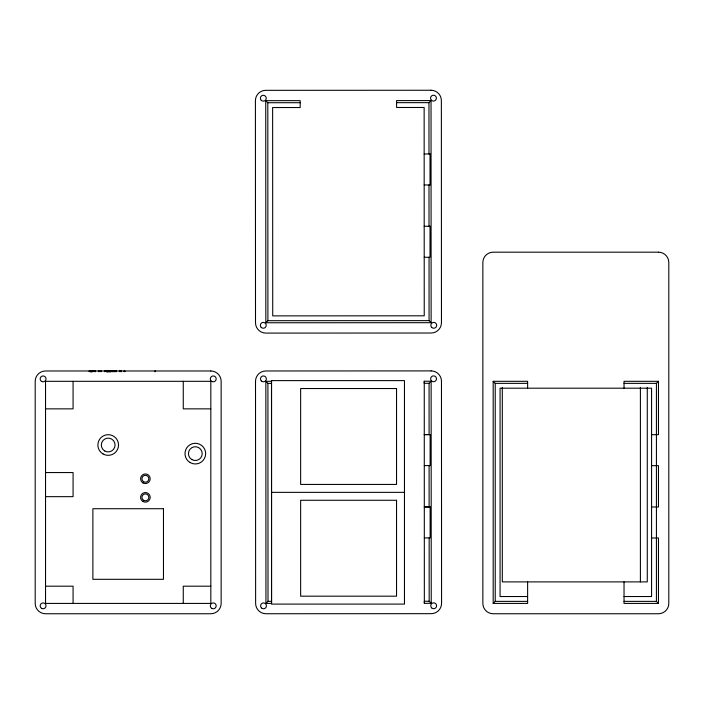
<?xml version="1.0" encoding="UTF-8"?>
<svg xmlns="http://www.w3.org/2000/svg" width="704" height="704" viewBox="0 0 704 704"><rect width="100%" height="100%" fill="white"/><g stroke="black" fill="none" stroke-linecap="round" stroke-linejoin="round"><path stroke-width="1.06" d="M424.257 381.242L424.248 383.302L429.07 383.302L431.138 381.234L431.235 603.337L424.345 603.337L424.257 381.242L431.138 381.234M271.498 381.304L271.55 603.407L265.945 603.407L265.848 381.304L271.498 381.304L271.55 380.609L404.466 380.609L404.466 604.094L271.55 604.094L271.55 380.609M424.178 184.958L430.021 184.958L430.021 153.965L428.991 153.965L428.965 102.652L431.033 100.584L396.598 100.602L396.598 107.492L424.142 107.474L424.239 315.806L272.73 315.876L272.633 107.545L300.177 107.536L300.177 100.646L265.742 100.663L265.839 322.766L431.13 322.687L431.033 100.584M265.839 322.766L267.907 320.698L267.81 102.722L265.742 100.663M265.945 603.407L268.013 601.339L267.916 383.372L265.848 381.304M624.034 581.891L624.034 603.416L658.469 603.416L656.427 601.374L656.427 383.354L658.469 381.313L624.034 381.313L624.034 388.194M527.622 581.891L527.622 603.416L493.178 603.416L495.229 601.374L495.229 383.354L493.178 381.313L527.622 381.313L527.622 388.194M267.81 102.722L300.177 102.714M396.598 102.67L428.965 102.652M424.169 153.965L430.021 153.965M424.195 226.274L430.021 226.274L430.021 257.268L424.213 257.268M267.907 320.698L429.062 320.628L431.13 322.687M267.916 383.372L271.498 383.363M495.229 383.354L527.622 383.354M624.034 383.354L656.427 383.354M45.531 408.857L73.075 408.857L73.075 381.313M210.822 408.857L183.269 408.857L183.269 381.313M430.126 434.606L424.274 434.606L430.126 434.606L430.126 465.599L424.292 465.599M651.578 434.685L658.469 434.685L658.469 381.313M651.578 465.67L658.469 465.67L658.469 506.994L651.578 506.994M45.531 472.56L73.075 472.56L73.075 496.663L45.531 496.663M271.55 492.351L404.466 492.351M430.126 506.924L424.31 506.924L430.126 506.924L430.126 537.909L424.318 537.909M651.578 537.988L658.469 537.988L658.469 603.416M45.531 586.194L73.075 586.194L73.075 603.416M210.822 586.194L183.269 586.194L183.269 603.416M527.622 596.526L500.069 596.526L500.069 388.194L651.578 388.194L651.578 596.526L624.034 596.526M268.013 601.339L271.594 601.339M431.235 603.337L429.167 601.269L424.345 601.269L424.345 603.337M495.229 601.374L527.622 601.374M624.034 601.374L656.427 601.374M430.021 184.958L429 184.95L429.018 226.274L430.021 226.274M430.126 465.599L429.106 465.599L429.123 506.915M429.07 383.302L429.097 434.606M647.275 387.35L647.275 581.891L502.304 581.891L502.304 387.35M640.394 387.35L640.394 581.891M493.178 381.313L493.178 603.416M429.167 537.909L429.167 601.269M429.062 257.268L429.062 320.628M155.531 370.982L155.531 371.668M154.95 370.982L154.95 371.668M124.934 370.982L124.934 371.668M124.062 370.982L124.062 371.668M121.141 370.982L121.141 371.668M121.018 370.982L121.018 371.668M120.234 370.982L120.234 371.668M119.363 370.982L119.363 371.668M116.442 370.982L116.442 371.668M116.327 370.982L116.327 371.668M115.588 370.982L115.588 371.668M114.99 370.982L114.99 371.668M114.752 370.982L114.752 371.668M114.259 370.982L114.259 371.668M113.74 370.982L113.74 371.668M113.186 370.982L113.186 371.668M112.728 370.982L112.728 371.668M112.49 370.982L112.49 371.668M111.892 370.982L111.892 371.668M110.977 370.982L110.977 371.668M110.678 371.668L110.678 370.982L110.598 371.668M110.519 370.982L110.475 371.668M110.387 370.982L110.282 371.668M110.158 370.982L110.211 371.668M110.018 370.982L109.982 371.668M109.683 370.982L109.736 371.668M109.507 370.982L109.63 371.668M109.358 370.982L109.234 371.668M109.19 370.982L109.129 371.668M108.495 370.982L108.53 371.668M108.372 370.982L108.434 371.668M108.196 370.982L108.196 371.668M107.897 370.982L107.985 371.668M107.853 370.982L107.853 371.668M107.712 370.982L107.712 371.668M107.501 370.982L107.536 371.668M107.325 370.982L107.351 371.668M107.228 371.668L107.184 370.982L107.158 371.668M106.92 370.982L106.902 371.668M106.823 370.982L106.823 371.668M106.542 370.982L106.568 371.668M106.383 370.982L106.304 371.668L106.269 370.982M105.336 370.982L105.336 371.668M104.465 370.982L104.465 371.668M101.455 370.982L101.455 371.668M100.584 370.982L100.584 371.668M99.255 370.982L99.255 371.668M98.384 370.982L98.384 371.668M95.383 370.982L95.383 371.668M95.163 370.982L95.163 371.668M94.204 370.982L94.204 371.668M93.333 370.982L93.333 371.668M92.567 370.982L92.514 371.668L92.47 370.982M92.338 370.982L92.338 371.668M91.863 370.982L91.898 371.668M91.617 370.982L91.617 371.668M91.573 370.982L91.573 371.668M91.388 370.982L91.467 371.668M91.221 370.982L91.247 371.668M91.106 370.982L91.036 371.668M91.018 371.668L90.904 370.982L90.851 371.668M90.473 370.982L90.543 371.668M90.306 370.982L90.306 371.668L90.156 370.982M90.103 370.982L90.103 371.668M89.135 370.982L89.135 371.668M431.024 90.253L265.742 90.332A10.331 10.331 0 0 0 255.411 100.663L255.508 322.766A10.331 10.331 0 0 0 265.848 333.098L431.13 333.018A10.331 10.331 0 0 0 441.461 322.687L441.364 100.584A10.331 10.331 0 0 0 431.024 90.253M658.469 252.182L493.178 252.182A10.331 10.331 0 0 0 482.856 262.513L482.856 603.416A10.331 10.331 0 0 0 493.178 613.747L658.469 613.747A10.331 10.331 0 0 0 668.8 603.416L668.8 262.513A10.331 10.331 0 0 0 658.469 252.182M431.13 370.902L265.848 370.973A10.331 10.331 0 0 0 255.517 381.313L255.622 603.416A10.331 10.331 0 0 0 265.954 613.738L431.244 613.668A10.331 10.331 0 0 0 441.566 603.328L441.47 381.225A10.331 10.331 0 0 0 431.13 370.902M210.822 370.982L45.531 370.982A10.331 10.331 0 0 0 35.2 381.313L35.2 603.416A10.331 10.331 0 0 0 45.531 613.747L210.822 613.747A10.331 10.331 0 0 0 221.144 603.416L221.144 381.313A10.331 10.331 0 0 0 210.822 370.982M210.822 381.313L45.531 381.313L45.531 603.416L210.822 603.416L210.822 381.313M396.546 388.529L300.643 388.529L300.643 484.431L396.546 484.431L396.546 388.529M396.546 500.271L300.643 500.271L300.643 596.174L396.546 596.174L396.546 500.271M163.469 508.719L92.875 508.719L92.875 579.313L163.469 579.313L163.469 508.719M108.918 371.668L108.918 370.982L108.874 371.668M104.755 450.974A6.89 6.89 0 0 0 115.086 445.016A6.89 6.89 0 0 0 104.755 439.05A6.89 6.89 0 0 0 104.755 450.974M143.669 481.738A3.441 3.441 0 0 0 148.834 478.755A3.441 3.441 0 0 0 143.669 475.781A3.441 3.441 0 0 0 143.669 481.738M143.669 500.333A3.441 3.441 0 0 0 148.834 497.35A3.441 3.441 0 0 0 143.669 494.375A3.441 3.441 0 0 0 143.669 500.333M191.875 459.589A6.89 6.89 0 0 0 202.206 453.622A6.89 6.89 0 0 0 191.875 447.656A6.89 6.89 0 0 0 191.875 459.589M103.039 453.957A10.331 10.331 0 0 0 118.536 445.016A10.331 10.331 0 0 0 103.039 436.066A10.331 10.331 0 0 0 103.039 453.957M190.159 462.572A10.331 10.331 0 0 0 205.656 453.622A10.331 10.331 0 0 0 190.159 444.673A10.331 10.331 0 0 0 190.159 462.572M142.982 501.53A4.822 4.822 0 0 0 150.216 497.35A4.822 4.822 0 0 0 142.982 493.178A4.822 4.822 0 0 0 142.982 501.53M142.982 482.935A4.822 4.822 0 0 0 150.216 478.755A4.822 4.822 0 0 0 142.982 474.584A4.822 4.822 0 0 0 142.982 482.935M211.79 608.379A2.93 2.93 0 0 0 216.181 605.845A2.93 2.93 0 0 0 211.79 603.31A2.93 2.93 0 0 0 211.79 608.379M261.448 607.913A2.93 2.93 0 0 0 266.341 606.602A2.93 2.93 0 0 0 262.759 603.02A2.93 2.93 0 0 0 261.448 607.913M431.605 607.842A2.93 2.93 0 0 0 436.498 606.522A2.93 2.93 0 0 0 432.916 602.941A2.93 2.93 0 0 0 431.605 607.842M431.499 380.864A2.93 2.93 0 0 0 436.401 379.553A2.93 2.93 0 0 0 432.81 375.971A2.93 2.93 0 0 0 431.499 380.864M261.342 380.943A2.93 2.93 0 0 0 266.244 379.623A2.93 2.93 0 0 0 262.654 376.042A2.93 2.93 0 0 0 261.342 380.943M41.633 608.379A2.93 2.93 0 0 0 46.024 605.845A2.93 2.93 0 0 0 41.633 603.31A2.93 2.93 0 0 0 41.633 608.379M41.633 381.41A2.93 2.93 0 0 0 46.024 378.875A2.93 2.93 0 0 0 41.633 376.341A2.93 2.93 0 0 0 41.633 381.41M211.79 381.41A2.93 2.93 0 0 0 216.181 378.875A2.93 2.93 0 0 0 211.79 376.341A2.93 2.93 0 0 0 211.79 381.41M431.394 100.223A2.93 2.93 0 0 0 436.295 98.903A2.93 2.93 0 0 0 432.705 95.322A2.93 2.93 0 0 0 431.394 100.223M261.228 327.386A2.93 2.93 0 0 0 266.121 326.066A2.93 2.93 0 0 0 262.539 322.485A2.93 2.93 0 0 0 261.228 327.386M431.684 327.386A2.93 2.93 0 0 0 436.577 326.066A2.93 2.93 0 0 0 432.995 322.485A2.93 2.93 0 0 0 431.684 327.386M261.237 100.294A2.93 2.93 0 0 0 266.138 98.982A2.93 2.93 0 0 0 262.548 95.401A2.93 2.93 0 0 0 261.237 100.294"/></g></svg>
